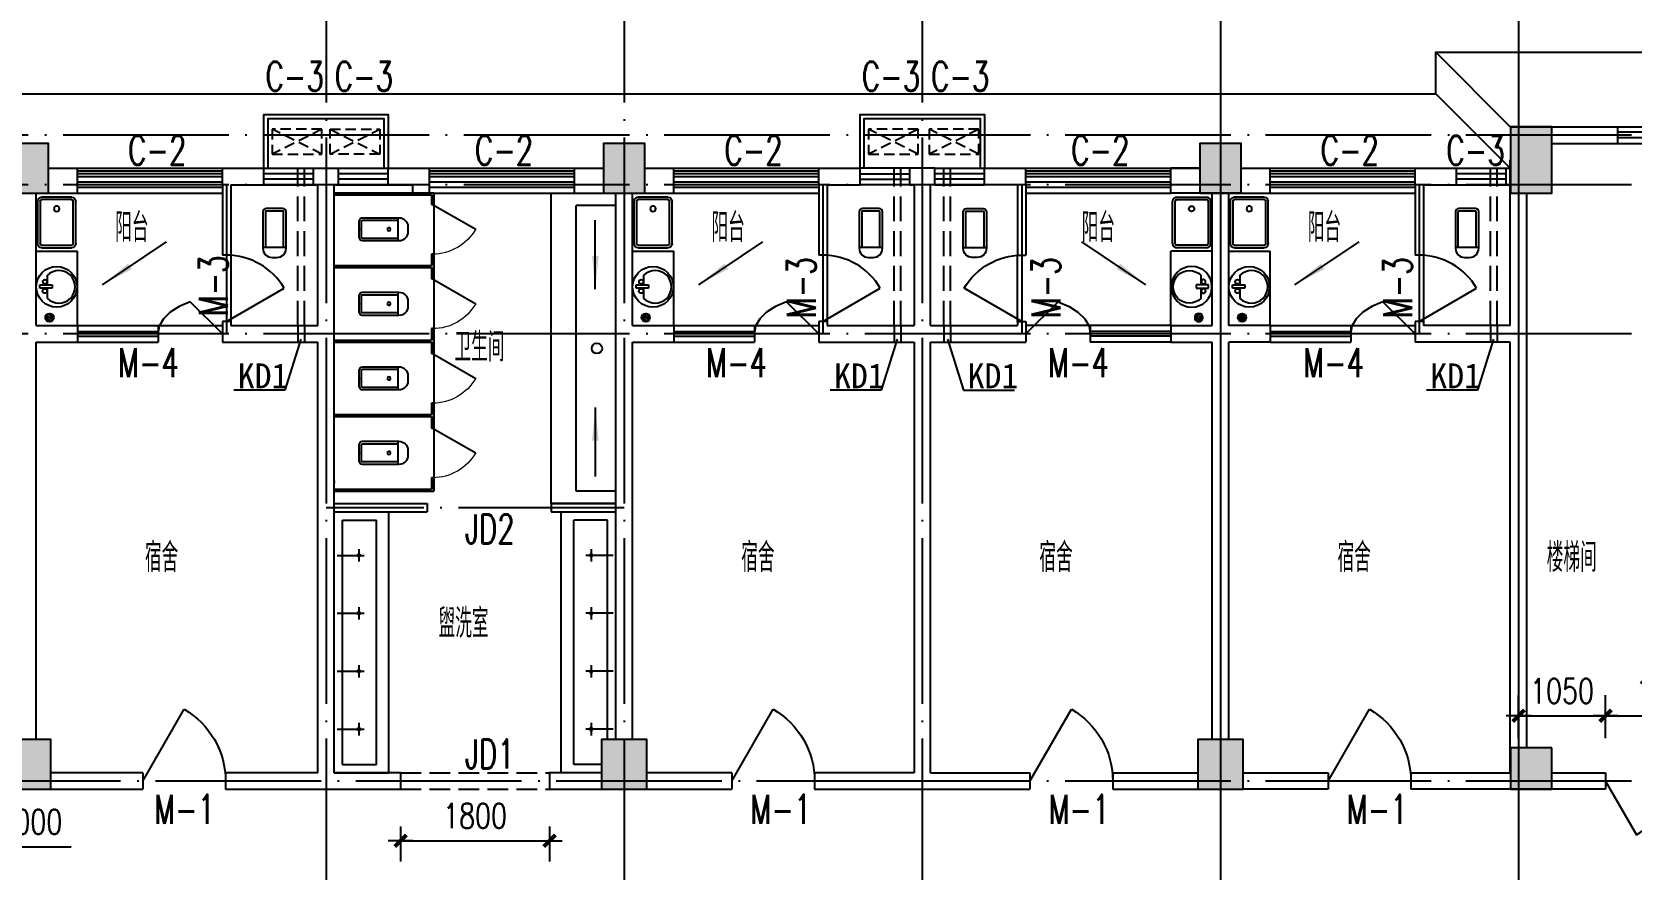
# Model space of a CAD drawing. Extents: x -105837 to 547563, y 466041 to 508041.
# Drawn here: x 40920 to 60239, y 488185 to 498292 of the extents above; entities that cross this region are included whole.
import ezdxf
from ezdxf.enums import TextEntityAlignment as Align

# ---------------------------------------------------------------- set-up
doc = ezdxf.new("R2010")
doc.units = 0
doc.header["$LTSCALE"] = 1000
doc.header["$MEASUREMENT"] = 0
for name, pattern in [('DASH', [0.35, 0.25, -0.1]), ('DOTE', [2.42, 2, -0.2, 0.02, -0.2]), ('HIDDEN2', [0.1875, 0.125, -0.0625])]:
    doc.linetypes.add(name, pattern=pattern)
doc.layers.get('0').update_dxf_attribs({"linetype": 'CONTINUOUS'})
for name, color, linetype in [('2106', 2, 'CONTINUOUS'), ('COLUMN', 4, 'CONTINUOUS'), ('DOTE', 1, 'DOTE'), ('K-空调', 33, 'CONTINUOUS'), ('LATRINE', 6, 'CONTINUOUS'), ('LVTRY', 6, 'CONTINUOUS'), ('PUB_DIM', 3, 'CONTINUOUS'), ('S详图索引', 7, 'CONTINUOUS'), ('t-填充', 8, 'CONTINUOUS'), ('WALL', 255, 'CONTINUOUS'), ('WINDOW', 4, 'CONTINUOUS'), ('WINDOW_TEXT', 7, 'CONTINUOUS'), ('洁具', 6, 'CONTINUOUS'), ('管井', 5, 'CONTINUOUS'), ('门窗名称', 7, 'CONTINUOUS')]:
    doc.layers.add(name, color=color, linetype=linetype)
doc.styles.add('DIM_FONT', font='SIMPLEX.shx', dxfattribs={"width": 0.75})
doc.styles.add('SIMPLEX', font='SIMPLEX.SHX')
doc.styles.get("Standard").update_dxf_attribs({"font": 'txt.shx', "bigfont": 'hzdx.shx'})
doc.styles.add('国标仿宋', font='SIMPLEX.shx', dxfattribs={"width": 0.75, "bigfont": 'gbhzfs.shx'})
doc.styles.add('黑体', font='simhei.ttf', dxfattribs={"width": 0.7})
doc.dimstyles.new('DIMN', dxfattribs={"dimtxt": 300, "dimasz": 1, "dimexe": 250, "dimexo": 300, "dimgap": 150, "dimtad": 1, "dimdec": 0, "dimzin": 0, "dimdsep": 46, "dimtxsty": 'DIM_FONT', "dimblk": '_DIMX', "dimcen": 0.09, "dimclrt": 7, "dimadec": 0, "dimazin": 0, "dimtfac": 1, "dimtdec": 0, "dimtix": 1, "dimtmove": 2, "dimatfit": 3, "dimldrblk": '_DIMX', "dimfxl": 1, "dimtolj": 1, "dimtzin": 0, "dimarcsym": 0})

# ---------------------------------------------------------------- blocks, each defined once
blk = doc.blocks.new('_DIMX')
blk.add_line((-150, 0), (150, 0))
at = {"const_width": 50}
blk.add_lwpolyline([(-70, -70), (70, 70)], dxfattribs=at)
blk = doc.blocks.new('10')
at = {"layer": '2106', "color": 8}
for points in [[(255229, 297660), (254729, 297660), (255229, 296860), (254729, 296860)], [(237079, 297460), (236579, 297460), (237079, 296860), (236579, 296860)], [(244279, 297460), (243779, 297460), (244279, 296860), (243779, 296860)], [(251479, 297460), (250979, 297460), (251479, 296860), (250979, 296860)], [(237104, 290260), (236554, 290260), (237104, 289660), (236554, 289660)], [(244304, 290260), (243754, 290260), (244304, 289660), (243754, 289660)], [(251504, 290260), (250954, 290260), (251504, 289660), (250954, 289660)], [(255229, 290160), (254729, 290160), (255229, 289660), (254729, 289660)]]:
    blk.add_solid(points, dxfattribs=at)
at = {"layer": 'COLUMN'}
for points in [[(254729, 296860), (255229, 296860), (255229, 297660), (254729, 297660)], [(236579, 296860), (237079, 296860), (237079, 297460), (236579, 297460)], [(243779, 296860), (244279, 296860), (244279, 297460), (243779, 297460)], [(250979, 296860), (251479, 296860), (251479, 297460), (250979, 297460)], [(236554, 289660), (237104, 289660), (237104, 290260), (236554, 290260)], [(243754, 289660), (244304, 289660), (244304, 290260), (243754, 290260)], [(250954, 289660), (251504, 289660), (251504, 290260), (250954, 290260)], [(255229, 290160), (254729, 290160), (254729, 289660), (255229, 289660)]]:
    blk.add_lwpolyline(points, close=True, dxfattribs=at)
blk = doc.blocks.new('_WBLK')
for p, q in [((-0.5, 0.5), (0.5, 0.5)), ((0.5, 0.167), (-0.5, 0.167)), ((0.5, -0.167), (-0.5, -0.167)), ((-0.5, -0.5), (0.5, -0.5))]:
    blk.add_line(p, q)
at = {"layer": 'WINDOW_TEXT', "style": 'SIMPLEX', "flags": 9}
blk.add_attdef('A', text='', height=1, dxfattribs=at).set_placement((0, 1.5), align=Align.MIDDLE)
blk = doc.blocks.new('_B8IMA')
for p, q in [((0.277, 1.929), (0.202, 1.656)), ((0.5, 0), (0.277, 1.929)), ((0.202, 1.656), (0.14, 1.31)), ((0.14, 1.31), (0.093, 0.906)), ((0.093, 0.906), (0.064, 0.463)), ((-0.5, 0.5), (0.056, 0.5)), ((0.064, 0.463), (0.055, 0)), ((0.056, 0.5), (0.056, -0.5)), ((-0.5, 0.15), (0.056, 0.15)), ((-0.5, -0.15), (0.056, -0.15)), ((-0.5, -0.5), (0.056, -0.5))]:
    blk.add_line(p, q)
blk = doc.blocks.new('_dblk')
blk.add_line((-0.5, 0), (0, -0.866))
blk.add_arc((-0.5, 0), 1, 300, 0)
at = {"layer": 'WINDOW_TEXT', "style": 'SIMPLEX', "flags": 9}
blk.add_attdef('A', text='', height=1, dxfattribs=at).set_placement((0, 1.5), align=Align.MIDDLE)
blk = doc.blocks.new('_arrow')
blk.add_solid([(0, 0), (-1, 0.1), (-1, -0.1)])
blk = doc.blocks.new('831Q1OE7')
at = {"color": 0}
for p, q in [((-49, 7), (-7, 49)), ((-47, -18), (18, 47)), ((-35, -35), (35, 35)), ((-18, -47), (47, 18)), ((7, -49), (49, -7))]:
    blk.add_line(p, q, dxfattribs=at)
at = {"extrusion": (0, 0, -1)}
blk.add_ellipse((0, 0), major_axis=(35.4, 35.4), ratio=1, dxfattribs=at)
at = {"width": 0.8, "flags": 9}
for tag in ['XSIZE', 'YSIZE']:
    blk.add_attdef(tag, (0, 0), '', height=0.5, dxfattribs=at)
blk = doc.blocks.new('_E33IEP')
for p, q in [((44, -21), (44, 20)), ((44, 20), (194, 20)), ((135, 135), (135, 20)), ((194, 20), (194, -21)), ((194, -21), (44, -21)), ((135, -21), (135, -144))]:
    blk.add_line(p, q)
for centre, radius in [((248, -5), 246), ((106, 56), 26.7), ((105, -55), 26.7)]:
    blk.add_circle(centre, radius)
blk.add_arc((274, -5), 197, 225.2527, 134.7473)
at = {"style": 'DIM_FONT', "width": 0.8, "flags": 9}
for tag in ['XSIZE', 'YSIZE']:
    blk.add_attdef(tag, (0, 0), '', height=0.5, dxfattribs=at)
at = {"width": 0.8, "flags": 9}
for tag in ['YSIZE', 'XSIZE']:
    blk.add_attdef(tag, (2, -251), '', height=150, dxfattribs=at)
blk = doc.blocks.new('831PN7ET')
for p, q in [((-255, 0), (255, 0)), ((-305, -410), (-305, -50)), ((-275, -410), (-275, -50)), ((-255, -30), (255, -30)), ((275, -50), (275, -410)), ((305, -50), (305, -410)), ((255, -430), (-255, -430)), ((255, -460), (-255, -460))]:
    blk.add_line(p, q)
blk.add_circle((165, -230), 32.5)
for centre, radius, start, end in [((-255, -50), 50, 90, 180), ((255, -50), 50, 0, 90), ((-255, -50), 20, 90, 180), ((255, -50), 20, 0, 90), ((-255, -410), 50, 180, 270), ((-255, -410), 20, 180, 270), ((255, -410), 50, 270, 0), ((255, -410), 20, 270, 0)]:
    blk.add_arc(centre, radius, start, end)
at = {"width": 0.8, "flags": 9}
for tag in ['XSIZE', 'YSIZE']:
    blk.add_attdef(tag, (0, 0), '', height=0.5, dxfattribs=at)
blk = doc.blocks.new('831OOUV1')
for p, q in [((100, 0), (-100, 0)), ((-140, -40), (-140, -480)), ((-110, -40), (-110, -470)), ((100, -30), (-100, -30)), ((110, -470), (110, -40)), ((140, -480), (140, -40)), ((140, -470), (-140, -470)), ((-30, -590), (30, -590))]:
    blk.add_line(p, q)
for centre, radius, start, end in [((-100, -40), 40, 90, 180), ((100, -40), 40, 0, 90), ((-100, -40), 10, 90, 180), ((100, -40), 10, 0, 90), ((-30, -480), 110, 180, 270), ((30, -480), 110, 270, 0)]:
    blk.add_arc(centre, radius, start, end)
at = {"width": 0.8, "flags": 9}
for tag in ['XSIZE', 'YSIZE']:
    blk.add_attdef(tag, (0, 0), '', height=0.5, dxfattribs=at)
blk = doc.blocks.new('$TCHSYS$APDOOR2D')
blk.add_line((0.5, 0), (0, 0.866))
at = {"lineweight": 13}
blk.add_arc((0.5, 0), 1, 120, 180, dxfattribs=at)
blk = doc.blocks.new('$lvtry$00000202')
for p, q in [((-140, -40, 0), (-140, -480, 0)), ((-110, -40, 0), (-110, -470, 0)), ((100, 0, 0), (-100, 0, 0)), ((100, -30, 0), (-100, -30, 0)), ((110, -470, 0), (110, -40, 0)), ((140, -480, 0), (140, -40, 0)), ((140, -470, 0), (-140, -470, 0)), ((-30, -590, 0), (30, -590, 0))]:
    blk.add_line(p, q)
blk.add_circle((0, -359, 0), 20)
for centre, radius, start, end in [((-100, -40, 0), 40, 90, 180), ((-100, -40, 0), 10, 90, 180), ((100, -40, 0), 40, 0, 90), ((100, -40, 0), 10, 0, 90), ((-30, -480, 0), 110, 180, 270), ((30, -480, 0), 110, 270, 0)]:
    blk.add_arc(centre, radius, start, end)
blk.add_point((0, 0))
blk = doc.blocks.new('831QRVKR')
for p, q in [((0, 0), (0, -329.6)), ((75.7, -264.7), (-73.5, -264.7))]:
    blk.add_line(p, q)
blk.add_circle((0, -264.7), 16.2)
at = {"width": 0.8, "flags": 9}
for tag in ['YSIZE', 'XSIZE']:
    blk.add_attdef(tag, (0, 0), '', height=0.5, dxfattribs=at)
blk = doc.blocks.new('_dblk1')
for p, q in [((-0.5, 0), (-0.25, -0.433)), ((0.5, 0), (0.25, -0.433))]:
    blk.add_line(p, q)
for centre, start, end in [((-0.5, 0), 300, 0), ((0.5, 0), 180, 240)]:
    blk.add_arc(centre, 0.5, start, end)
at = {"layer": 'WINDOW_TEXT', "style": 'SIMPLEX', "flags": 9}
blk.add_attdef('A', text='', height=1, dxfattribs=at).set_placement((0, 1.5), align=Align.MIDDLE)

msp = doc.modelspace()

# ---------------------------------------------------------------- linework, layer by layer
at = {"color": 6}
for p, q in [((58770.1323, 497147.06735), (57870.1323, 498047.06735)), ((57870.1323, 497547.06735), (58770.1323, 496647.06735))]:
    msp.add_line(p, q, dxfattribs=at)
for p, q in [((41470.1323, 496647.06735), (43220.1323, 496647.06735)), ((45720.1323, 496647.06735), (47470.1323, 496647.06735)), ((48670.1323, 496647.06735), (50420.1323, 496647.06735)), ((52920.1323, 496647.06735), (54670.1323, 496647.06735)), ((55870.1323, 496647.06735), (57620.1323, 496647.06735)), ((43320.1323, 495597.06735), (43320.1323, 494797.06735)), ((50520.1323, 495597.06735), (50520.1323, 494797.06735)), ((52820.1323, 494797.06735), (52820.1323, 495597.06735)), ((57720.1323, 495597.06735), (57720.1323, 494797.06735)), ((42443.47768, 494747.06735), (43220.1323, 494747.06735)), ((49643.47768, 494747.06735), (50420.1323, 494747.06735)), ((53696.78693, 494747.06735), (52920.1323, 494747.06735)), ((56843.47768, 494747.06735), (57620.1323, 494747.06735))]:
    msp.add_line(p, q)
msp.add_lwpolyline([(22770.1323, 497147.06735), (22770.1323, 498047.06735), (27470.1323, 498047.06735), (27470.1323, 497547.06735), (57870.1323, 497547.06735), (57870.1323, 498047.06735), (61970.6323, 498047.06735)], dxfattribs=at)
at = {"layer": 'DOTE'}
for p, q in [((44470.1323, 499439.05978), (44470.1323, 476824.65569)), ((48070.1323, 499439.05978), (48070.1323, 476824.65569)), ((51670.1323, 499439.05978), (51670.1323, 476824.65569)), ((55270.1323, 499439.05978), (55270.1323, 476824.65569)), ((58870.1323, 499439.05978), (58870.1323, 476824.65569)), ((55270.1323, 498093.54741), (55270.1323, 476824.65569)), ((58870.1323, 498093.54741), (58870.1323, 476824.65569)), ((67494.95214, 497047.06735), (17776.09547, 497047.06735)), ((67494.95214, 496447.06735), (17776.09547, 496447.06735)), ((43270.1323, 496447.06735), (43270.1323, 494647.06735)), ((50470.1323, 496447.06735), (50470.1323, 494647.06735)), ((52870.1323, 496447.06735), (52870.1323, 494647.06735)), ((57670.1323, 496447.06735), (57670.1323, 494647.06735)), ((67494.95214, 494647.06735), (17776.09547, 494647.06735)), ((67494.95214, 494647.06735), (51670.1323, 494647.06735)), ((48070.1323, 492547.06735), (44470.1323, 492547.06735)), ((51670.1323, 489247.06735), (17776.09547, 489247.06735)), ((67494.95214, 489247.06735), (51670.1323, 489247.06735))]:
    msp.add_line(p, q, dxfattribs=at)
at = {"layer": 'K-空调', "linetype": 'HIDDEN2'}
for p, q in [((44421.08566, 496818.21471, 1272.79221), (43821.08566, 497118.21471, 1272.79221)), ((44421.08566, 497118.21471, 1272.79221), (43821.08566, 496818.21471, 1272.79221)), ((44519.17894, 496818.21471, 1272.79221), (45119.17894, 497118.21471, 1272.79221)), ((44519.17894, 497118.21471, 1272.79221), (45119.17894, 496818.21471, 1272.79221)), ((51621.08566, 496818.21471, 1272.79221), (51021.08566, 497118.21471, 1272.79221)), ((51621.08566, 497118.21471, 1272.79221), (51021.08566, 496818.21471, 1272.79221)), ((52353.54391, 497118.21471, 1272.79221), (51753.54391, 496818.21471, 1272.79221)), ((52353.54391, 496818.21471, 1272.79221), (51753.54391, 497118.21471, 1272.79221))]:
    msp.add_line(p, q, dxfattribs=at)
at = {"layer": 'K-空调'}
for points in [[(43720.1323, 496647.06735), (43720.1323, 497297.06735), (45220.1323, 497297.06735), (45220.1323, 496647.06735)], [(50920.1323, 496647.06735), (50920.1323, 497297.06735), (52420.1323, 497297.06735), (52420.1323, 496647.06735)], [(43770.1323, 496647.06735), (43770.1323, 497247.06735), (45170.1323, 497247.06735), (45170.1323, 496647.06735)], [(50970.1323, 496647.06735), (50970.1323, 497247.06735), (52370.1323, 497247.06735), (52370.1323, 496647.06735)]]:
    msp.add_lwpolyline(points, dxfattribs=at)
at = {"layer": 'K-空调', "linetype": 'HIDDEN2', "elevation": 1272.79221}
for points in [[(43821.08566, 497118.21471), (43821.08566, 496818.21471), (44421.08566, 496818.21471), (44421.08566, 497118.21471)], [(45119.17894, 497118.21471), (45119.17894, 496818.21471), (44519.17894, 496818.21471), (44519.17894, 497118.21471)], [(51021.08566, 497118.21471), (51021.08566, 496818.21471), (51621.08566, 496818.21471), (51621.08566, 497118.21471)], [(51753.54391, 497118.21471), (51753.54391, 496818.21471), (52353.54391, 496818.21471), (52353.54391, 497118.21471)]]:
    msp.add_lwpolyline(points, close=True, dxfattribs=at)
at = {"layer": 'LATRINE', "linetype": 'Continuous'}
for p, q in [((45770.1323, 496347.06735), (44570.1323, 496347.06735)), ((45745.1323, 496322.06735), (44570.1323, 496322.06735)), ((45745.1323, 496322.06735), (45745.1323, 496209.56735)), ((45770.1323, 496347.06735), (45770.1323, 493647.06735)), ((45770.1323, 496209.56735), (45770.1323, 496347.06735)), ((47190.1323, 492597.06735), (47190.1323, 496347.06735)), ((45745.1323, 496209.56735), (45770.1323, 496209.56735)), ((47490.1323, 492747.06735), (47490.1323, 496197.06735)), ((47970.1323, 496197.06735), (47490.1323, 496197.06735)), ((45770.1323, 495609.56735), (45745.1323, 495609.56735)), ((45745.1323, 495609.56735), (45745.1323, 495472.06735)), ((45770.1323, 495459.56735), (45770.1323, 495609.56735)), ((44570.1323, 495472.06735), (45745.1323, 495472.06735)), ((44570.1323, 495447.06735), (45745.1323, 495447.06735)), ((45745.1323, 495447.06735), (45745.1323, 495309.56735)), ((45770.1323, 495309.56735), (45770.1323, 495459.56735)), ((45770.1323, 495447.06735), (45770.1323, 492747.06735)), ((45745.1323, 495309.56735), (45770.1323, 495309.56735)), ((45745.1323, 494709.56735), (45745.1323, 494572.06735)), ((45770.1323, 494709.56735), (45745.1323, 494709.56735)), ((45770.1323, 494547.06735), (45770.1323, 494709.56735)), ((44570.1323, 494572.06735), (45745.1323, 494572.06735)), ((44570.1323, 494547.06735), (45745.1323, 494547.06735)), ((45745.1323, 494547.06735), (45745.1323, 494409.56735)), ((45745.1323, 494409.56735), (45770.1323, 494409.56735)), ((45770.1323, 494409.56735), (45770.1323, 494559.56735)), ((45745.1323, 493809.56735), (45745.1323, 493672.06735)), ((45770.1323, 493809.56735), (45745.1323, 493809.56735)), ((45770.1323, 493647.06735), (45770.1323, 493809.56735)), ((44570.1323, 493672.06735), (45745.1323, 493672.06735)), ((44570.1323, 493647.06735), (45745.1323, 493647.06735)), ((45745.1323, 493647.06735), (45745.1323, 493509.56735)), ((45770.1323, 493509.56735), (45770.1323, 493659.56735)), ((45745.1323, 493509.56735), (45770.1323, 493509.56735)), ((44570.1323, 492872.06735), (44570.1323, 492847.06735)), ((45770.1323, 492909.56735), (45745.1323, 492909.56735)), ((45745.1323, 492909.56735), (45745.1323, 492772.06735)), ((45770.1323, 492747.06735), (45770.1323, 492909.56735)), ((44570.1323, 492772.06735), (45745.1323, 492772.06735)), ((44570.1323, 492747.06735), (45770.1323, 492747.06735)), ((47970.1323, 492747.06735), (47490.1323, 492747.06735)), ((45229.6323, 489347.06735), (45229.6323, 492497.06735)), ((47970.1323, 492597.06735), (47190.1323, 492597.06735)), ((47310.6323, 489347.06735), (47310.6323, 492497.06735)), ((44669.6323, 492397.06735), (45079.6323, 492397.06735)), ((44669.6323, 489446.56735), (44669.6323, 492397.06735)), ((45079.6323, 489447.06735), (45079.6323, 492397.06735)), ((47460.6323, 489447.06735), (47460.6323, 492397.06735)), ((47870.6323, 492397.06735), (47460.6323, 492397.06735)), ((47870.6323, 489747.06735), (47870.6323, 492397.06735)), ((44669.6323, 489447.06735), (45079.6323, 489447.06735)), ((47795.13154, 489447.06735), (47460.6323, 489447.06735)), ((44569.6323, 489347.06735), (45229.6323, 489347.06735))]:
    msp.add_line(p, q, dxfattribs=at)
at = {"layer": 'LVTRY', "linetype": 'Continuous'}
msp.add_circle((47741.37985, 494471.56735), 63.31652, dxfattribs=at)
at = {"layer": 'PUB_DIM'}
msp.add_line((40096.10265, 488453.71915), (41394.67408, 488453.71915), dxfattribs=at)
for points in [[(47721.85348, 495188.26718), (47721.85348, 496020.38829)], [(47721.85348, 493758.01721), (47721.85348, 492925.8961)]]:
    msp.add_lwpolyline(points, dxfattribs=at)
at = {"layer": 'PUB_DIM', "elevation": 1272.79221}
for points in [[(41770.20426, 495240.60548), (42545.0932, 495756.79931)], [(48970.20426, 495240.60548), (49745.0932, 495756.79931)], [(54370.06035, 495240.60548), (53595.17141, 495756.79931)], [(56170.20426, 495240.60548), (56945.0932, 495756.79931)]]:
    msp.add_lwpolyline(points, dxfattribs=at)
at = {"layer": 't-填充', "color": 6}
for p, q in [((41470.1323, 496614.43616), (43220.1323, 496614.43616)), ((41470.1323, 496584.43616), (43220.1323, 496584.43616)), ((45720.1323, 496614.43616), (47470.1323, 496614.43616)), ((45720.1323, 496584.43616), (47470.1323, 496584.43616)), ((48670.1323, 496614.43616), (50420.1323, 496614.43616)), ((48670.1323, 496584.43616), (50420.1323, 496584.43616)), ((52920.1323, 496614.43616), (54670.1323, 496614.43616)), ((52920.1323, 496584.43616), (54670.1323, 496584.43616)), ((55870.1323, 496614.43616), (57620.1323, 496614.43616)), ((55870.1323, 496584.43616), (57620.1323, 496584.43616))]:
    msp.add_line(p, q, dxfattribs=at)
at = {"layer": 'WALL', "linetype": 'Continuous'}
for p, q in [((58770.6323, 497147.06735), (60070.3823, 497147.06735)), ((58770.6323, 496947.06735), (58770.1323, 496946.56735)), ((59270.13154, 496947.06735), (60070.3823, 496947.06735)), ((58770.1323, 494747.06735), (58770.1323, 496746.56735)), ((41120.1323, 496647.06735), (41470.1323, 496647.06735)), ((43220.1323, 496647.06735), (43720.1323, 496647.06735)), ((44320.1323, 496647.06735), (44370.1323, 496647.06735)), ((44370.1323, 496647.06735), (44620.1323, 496647.06735)), ((45220.1323, 496647.06735), (45720.1323, 496647.06735)), ((47470.1323, 496647.06735), (47820.13154, 496647.06735)), ((48320.13154, 496647.06735), (48670.1323, 496647.06735)), ((50420.1323, 496647.06735), (50920.1323, 496647.06735)), ((51820.1323, 496647.06735), (51520.1323, 496647.06735)), ((52420.1323, 496647.06735), (52920.1323, 496647.06735)), ((54670.1323, 496647.06735), (55020.1323, 496647.06735)), ((55020.1323, 496647.06735), (54670.1323, 496647.06735)), ((55520.1323, 496647.06735), (55870.1323, 496647.06735)), ((57620.1323, 496647.06735), (58120.1323, 496647.06735)), ((58720.1323, 496647.06735), (58770.1323, 496647.06735)), ((40970.1323, 494747.06735), (40970.1323, 496347.06735)), ((41120.1323, 496347.06735), (41470.1323, 496347.06735)), ((43320.1323, 496447.06735), (43720.1323, 496447.06735)), ((44320.1323, 496447.06735), (44370.1323, 496447.06735)), ((44369.6323, 496447.06735), (44370.1323, 496446.56735)), ((44370.1323, 494747.06735), (44370.1323, 496447.06735)), ((44570.1323, 489347.06735), (44570.1323, 496447.06735)), ((44570.6323, 496447.06735), (44570.1323, 496446.56735)), ((44570.1323, 496446.56735), (44570.6323, 496447.06735)), ((44570.1323, 496447.06735), (44620.1323, 496447.06735)), ((45220.1323, 496447.06735), (45520.1323, 496447.06735)), ((47470.1323, 496347.06735), (47970.1323, 496347.06735)), ((47969.6323, 496347.06735), (47970.1323, 496346.56735)), ((47970.1323, 489747.06735), (47970.1323, 496347.06735)), ((48170.1323, 496347.06735), (48670.1323, 496347.06735)), ((48170.1323, 494747.06735), (48170.1323, 496347.06735)), ((48170.1323, 496346.56735), (48170.6323, 496347.06735)), ((50520.1323, 496447.06735), (50920.1323, 496447.06735)), ((51520.1323, 496447.06735), (51570.1323, 496447.06735)), ((51520.1323, 496446.56735), (51570.1323, 496446.56735)), ((51570.1323, 496446.56735), (51569.6323, 496447.06735)), ((51570.1323, 496447.06735), (51570.1323, 494747.06735)), ((51820.1323, 496447.06735), (51770.1323, 496447.06735)), ((52820.1323, 496447.06735), (52420.1323, 496447.06735)), ((55020.1323, 496347.06735), (54670.1323, 496347.06735)), ((55520.1323, 496347.06735), (54670.1323, 496347.06735)), ((55170.1323, 494747.06735), (55170.1323, 496347.06735)), ((55170.1323, 494747.06735), (55170.1323, 496347.06735)), ((55370.1323, 494747.06735), (55370.1323, 496347.06735)), ((55370.1323, 494747.06735), (55370.1323, 496347.06735)), ((55520.1323, 496347.06735), (55870.1323, 496347.06735)), ((57720.1323, 496447.06735), (58120.1323, 496447.06735)), ((58720.1323, 496447.06735), (58770.1323, 496447.06735)), ((58970.1323, 489647.06735), (58970.1323, 496347.06735)), ((51770.1323, 494747.06735), (52820.1323, 494747.06735)), ((54670.1323, 494747.06735), (55170.1323, 494747.06735)), ((54670.1323, 494747.06735), (55170.1323, 494747.06735)), ((55870.1323, 494747.06735), (55370.1323, 494747.06735)), ((58770.1323, 494747.06735), (57720.1323, 494747.06735)), ((40970.1323, 489747.06735), (40970.1323, 494547.06735)), ((44370.1323, 489347.06735), (44370.1323, 494547.06735)), ((48170.1323, 489747.06735), (48170.1323, 494547.06735)), ((51570.1323, 494547.06735), (51570.1323, 489347.06735)), ((51770.1323, 494547.06735), (52920.1323, 494547.06735)), ((54670.1323, 494547.06735), (55170.1323, 494547.06735)), ((54670.1323, 494547.06735), (55170.1323, 494547.06735)), ((55170.1323, 489747.06735), (55170.1323, 494547.06735)), ((55170.1323, 489747.06735), (55170.1323, 494547.06735)), ((55370.1323, 489747.06735), (55370.1323, 494547.06735)), ((55870.1323, 494547.06735), (55370.1323, 494547.06735)), ((55370.1323, 489747.06735), (55370.1323, 494547.06735)), ((58770.1323, 494547.06735), (57620.1323, 494547.06735)), ((58770.1323, 489347.56735), (58770.1323, 494547.06735)), ((58770.1323, 489547.06735), (58770.1323, 494547.06735)), ((42257.6323, 489347.06735), (41145.1323, 489347.06735)), ((44370.1323, 489347.06735), (43257.6323, 489347.06735)), ((45370.1323, 489347.06735), (44570.1323, 489347.06735)), ((47795.13154, 489347.06735), (47170.1323, 489347.06735)), ((49370.1323, 489347.06735), (48345.13154, 489347.06735)), ((51570.1323, 489347.06735), (50370.1323, 489347.06735)), ((51770.1323, 489347.06735), (52970.1323, 489347.06735)), ((53970.1323, 489347.06735), (54995.13154, 489347.06735)), ((55545.1323, 489347.06735), (56569.8823, 489347.06735)), ((57569.8823, 489347.06735), (58769.6323, 489347.06735)), ((58770.1323, 489347.56735), (58769.6323, 489347.06735)), ((39570.1323, 489147.06735), (41145.1323, 489147.06735)), ((41145.1323, 489147.06735), (42257.6323, 489147.06735)), ((43257.6323, 489147.06735), (45370.1323, 489147.06735)), ((47170.1323, 489147.06735), (48070.1323, 489147.06735)), ((48070.1323, 489147.06735), (49370.1323, 489147.06735)), ((50370.1323, 489147.06735), (51770.1323, 489147.06735)), ((51770.1323, 489147.06735), (52970.1323, 489147.06735)), ((53970.1323, 489147.06735), (55170.1323, 489147.06735)), ((53970.1323, 489147.06735), (55545.1323, 489147.06735)), ((56569.8823, 489147.06735), (55545.1323, 489147.06735)), ((59920.3823, 489147.06735), (57569.8823, 489147.06735))]:
    msp.add_line(p, q, dxfattribs=at)
at = {"layer": 'WALL'}
for p, q in [((60070.3823, 496947.06735), (60070.3823, 497147.06735)), ((41470.1323, 496347.06735), (41470.1323, 496647.06735)), ((43220.1323, 496447.06735), (43220.1323, 496647.06735)), ((43720.1323, 496447.06735), (43720.1323, 496647.06735)), ((44320.1323, 496447.06735), (44320.1323, 496647.06735)), ((44620.1323, 496447.06735), (44620.1323, 496647.06735)), ((45220.1323, 496447.06735), (45220.1323, 496647.06735)), ((45720.1323, 496347.06735), (45720.1323, 496647.06735)), ((47470.1323, 496347.06735), (47470.1323, 496647.06735)), ((48670.1323, 496347.06735), (48670.1323, 496647.06735)), ((50420.1323, 496447.06735), (50420.1323, 496647.06735)), ((50920.1323, 496447.06735), (50920.1323, 496647.06735)), ((51520.1323, 496447.06735), (51520.1323, 496647.06735)), ((51820.1323, 496447.06735), (51820.1323, 496647.06735)), ((52420.1323, 496447.06735), (52420.1323, 496647.06735)), ((52920.1323, 496447.06735), (52920.1323, 496647.06735)), ((54670.1323, 496347.06735), (54670.1323, 496647.06735)), ((55870.1323, 496347.06735), (55870.1323, 496647.06735)), ((57620.1323, 496447.06735), (57620.1323, 496647.06735)), ((58120.1323, 496447.06735), (58120.1323, 496647.06735)), ((58720.1323, 496447.06735), (58720.1323, 496647.06735)), ((43220.1323, 496447.06735), (43220.1323, 495597.06735)), ((43320.1323, 496447.06735), (43320.1323, 495597.06735)), ((45520.1323, 496347.06735), (45520.1323, 496447.06735)), ((45720.1323, 496347.06735), (45520.1323, 496347.06735)), ((50420.1323, 496447.06735), (50420.1323, 495597.06735)), ((50520.1323, 496447.06735), (50520.1323, 495597.06735)), ((51770.1323, 494747.06735), (51770.1323, 496447.06735)), ((52820.1323, 496447.06735), (52820.1323, 495597.06735)), ((52920.1323, 496447.06735), (52920.1323, 495597.06735)), ((57620.1323, 496447.06735), (57620.1323, 495597.06735)), ((57720.1323, 496447.06735), (57720.1323, 495597.06735)), ((43320.1323, 495597.06735), (43220.1323, 495597.06735)), ((50520.1323, 495597.06735), (50420.1323, 495597.06735)), ((52820.1323, 495597.06735), (52920.1323, 495597.06735)), ((57720.1323, 495597.06735), (57620.1323, 495597.06735)), ((43320.1323, 494797.06735), (43220.1323, 494797.06735)), ((43220.1323, 494797.06735), (43220.1323, 494747.06735)), ((43320.1323, 494797.06735), (43320.1323, 494747.06735)), ((50520.1323, 494797.06735), (50420.1323, 494797.06735)), ((50420.1323, 494797.06735), (50420.1323, 494747.06735)), ((50520.1323, 494797.06735), (50520.1323, 494747.06735)), ((52820.1323, 494797.06735), (52920.1323, 494797.06735)), ((52820.1323, 494797.06735), (52820.1323, 494747.06735)), ((52920.1323, 494797.06735), (52920.1323, 494747.06735)), ((57720.1323, 494797.06735), (57620.1323, 494797.06735)), ((57620.1323, 494797.06735), (57620.1323, 494747.06735)), ((57720.1323, 494797.06735), (57720.1323, 494747.06735)), ((40970.1323, 494747.06735), (41470.1323, 494747.06735)), ((41470.1323, 494747.06735), (41470.1323, 494547.06735)), ((43220.1323, 494747.06735), (43220.1323, 494547.06735)), ((43320.1323, 494747.06735), (44370.1323, 494747.06735)), ((48170.1323, 494747.06735), (48670.1323, 494747.06735)), ((48670.1323, 494747.06735), (48670.1323, 494547.06735)), ((50420.1323, 494747.06735), (50420.1323, 494547.06735)), ((50520.1323, 494747.06735), (51570.1323, 494747.06735)), ((52920.1323, 494747.06735), (52920.1323, 494547.06735)), ((54670.1323, 494747.06735), (54670.1323, 494547.06735)), ((55870.1323, 494747.06735), (55870.1323, 494547.06735)), ((57620.1323, 494747.06735), (57620.1323, 494547.06735)), ((40970.1323, 494547.06735), (41470.1323, 494547.06735)), ((43220.1323, 494547.06735), (44370.1323, 494547.06735)), ((48170.1323, 494547.06735), (48670.1323, 494547.06735)), ((50420.1323, 494547.06735), (51570.1323, 494547.06735)), ((51770.1323, 489347.06735), (51770.1323, 494547.06735)), ((44570.1323, 492597.06735), (45690.1323, 492597.06735)), ((44570.1323, 492497.06735), (45690.1323, 492497.06735)), ((45690.1323, 492597.06735), (45690.1323, 492497.06735)), ((47190.1323, 492597.06735), (47190.1323, 492497.06735)), ((47190.1323, 492597.06735), (47970.1323, 492597.06735)), ((47190.1323, 492497.06735), (47970.1323, 492497.06735)), ((42257.6323, 489347.06735), (42257.6323, 489147.06735)), ((43257.6323, 489347.06735), (43257.6323, 489147.06735)), ((45370.1323, 489347.06735), (45370.1323, 489147.06735)), ((47170.1323, 489347.06735), (47170.1323, 489147.06735)), ((49370.1323, 489347.06735), (49370.1323, 489147.06735)), ((50370.1323, 489347.06735), (50370.1323, 489147.06735)), ((52970.1323, 489347.06735), (52970.1323, 489147.06735)), ((53970.1323, 489347.06735), (53970.1323, 489147.06735)), ((56569.8823, 489347.06735), (56569.8823, 489147.06735)), ((57569.8823, 489347.06735), (57569.8823, 489147.06735)), ((59270.13154, 489347.06735), (59920.3823, 489347.06735)), ((59920.3823, 489347.06735), (59920.3823, 489147.06735))]:
    msp.add_line(p, q, dxfattribs=at)
at = {"layer": 'WALL', "linetype": 'DASH'}
for p, q in [((45370.1323, 489347.06735), (47170.1323, 489347.06735)), ((45370.1323, 489147.06735), (47170.1323, 489147.06735))]:
    msp.add_line(p, q, dxfattribs=at)
at = {"layer": '洁具'}
for p, q in [((40970.1323, 495647.06735), (41470.1323, 495647.06735)), ((41470.1323, 494747.06735), (41470.1323, 495647.06735)), ((48170.1323, 495647.06735), (48670.1323, 495647.06735)), ((48670.1323, 494747.06735), (48670.1323, 495647.06735)), ((54670.1323, 494747.06735), (54670.1323, 495647.06735)), ((55170.1323, 495647.06735), (54670.1323, 495647.06735)), ((55170.1323, 495647.06735), (54670.1323, 495647.06735)), ((55370.1323, 495647.06735), (55870.1323, 495647.06735)), ((55870.1323, 494747.06735), (55870.1323, 495647.06735))]:
    msp.add_line(p, q, dxfattribs=at)
at = {"layer": '管井', "linetype": 'DASH', "ltscale": 1.2}
for p, q in [((44130.1336, 494747.06735), (44130.1336, 496647.06735)), ((44210.1336, 494747.06735), (44210.1336, 496647.06735)), ((51330.1336, 494747.06735), (51330.1336, 496647.06735)), ((51410.1336, 494747.06735), (51410.1336, 496647.06735)), ((51930.131, 494747.06735), (51930.131, 496647.06735)), ((52010.131, 494747.06735), (52010.131, 496647.06735)), ((58530.1336, 494747.06735), (58530.1336, 496647.06735)), ((58610.1336, 494747.06735), (58610.1336, 496647.06735))]:
    msp.add_line(p, q, dxfattribs=at)
at = {"layer": '管井', "ltscale": 0.5}
for p, q in [((44165.54725, 494581.37311), (43972.8003, 493967.32445)), ((44130.1336, 494747.06735), (44130.13252, 494547.06735)), ((44210.1336, 494747.06735), (44210.13252, 494547.06735)), ((51365.54725, 494581.37311), (51172.8003, 493967.32445)), ((51330.1336, 494747.06735), (51330.13252, 494547.06735)), ((51410.1336, 494747.06735), (51410.13252, 494547.06735)), ((51930.131, 494747.06735), (51930.13208, 494547.06735)), ((51974.71735, 494581.37311), (52167.46431, 493967.32445)), ((52010.131, 494747.06735), (52010.13208, 494547.06735)), ((58565.54725, 494581.37311), (58372.8003, 493967.32445)), ((58530.1336, 494747.06735), (58530.13252, 494547.06735)), ((58610.1336, 494747.06735), (58610.13252, 494547.06735)), ((43972.8003, 493967.32445), (43356.93112, 493967.32339)), ((51172.8003, 493967.32445), (50556.93112, 493967.32339)), ((52167.46431, 493967.32445), (52783.33348, 493967.32339)), ((58372.8003, 493967.32445), (57756.93112, 493967.32339))]:
    msp.add_line(p, q, dxfattribs=at)

# ---------------------------------------------------------------- block references
at = {"layer": 'COLUMN'}
msp.add_blockref('10', (-195958.38779, 199486.74693), dxfattribs=at)
at = {"layer": 'LATRINE', "linetype": 'Continuous', "xscale": -600, "yscale": 600, "zscale": 25}
for p, rotation in [((45757.6323, 495909.56735), 269.9999999999778), ((45757.6323, 495009.56735), 269.9999999999555), ((45757.6323, 494109.56735), 269.9999999999555), ((45757.6323, 493209.56735), 269.9999999999555)]:
    msp.add_blockref('$TCHSYS$APDOOR2D', p, dxfattribs=dict(at, rotation=rotation))
at = {"layer": 'LATRINE', "linetype": 'Continuous', "rotation": 90}
for p in [(44603.00277, 491972.06735), (44603.00277, 491272.06735), (44603.00277, 490572.06735), (44603.00277, 489872.06735)]:
    msp.add_blockref('831QRVKR', p, dxfattribs=at)
at = {"layer": 'LATRINE', "linetype": 'Continuous', "xscale": -1, "rotation": 270}
for p in [(47937.26183, 491972.06735), (47937.26183, 491272.06735), (47937.26183, 490572.06735), (47937.26183, 489872.06735)]:
    msp.add_blockref('831QRVKR', p, dxfattribs=at)
at = {"layer": 'LVTRY', "linetype": 'Continuous', "yscale": -1, "rotation": 270}
for p in [(44870.1323, 495909.56735), (44870.1323, 495009.56735), (44870.1323, 494109.56735), (44870.1323, 493209.56735)]:
    msp.add_blockref('$lvtry$00000202', p, dxfattribs=at)
at = {"layer": 'PUB_DIM'}
for p, xscale, yscale, zscale, rotation in [((47721.85348, 495188.26718), 400, 400, 400, 270), ((41770.20426, 495240.60548, 1272.79221), -400.0000000000549, 400, 400, 33.66964800800097), ((48970.20426, 495240.60548, 1272.79221), -400.0000000000549, 400, 400, 33.66964800800097), ((54370.06035, 495240.60548, 1272.79221), 400.0000000000559, 400.0000000000559, 400.0000000000559, 326.3303519919988), ((56170.20426, 495240.60548, 1272.79221), -400.0000000000549, 400, 400, 33.66964800800097), ((47721.85348, 493758.01721), -400, 400, 400, 270)]:
    msp.add_blockref('_arrow', p, dxfattribs=dict(at, xscale=xscale, yscale=yscale, zscale=zscale, rotation=rotation))
at = {"layer": 't-填充', "xscale": -1}
for p in [(41131.34003, 494843.33751, 1272.79221), (48331.34003, 494843.33751, 1272.79221), (55531.34003, 494843.33751, 1272.79221)]:
    msp.add_blockref('831Q1OE7', p, dxfattribs=at)
at = {"layer": 't-填充'}
msp.add_blockref('831Q1OE7', (55008.92457, 494843.33751, 1272.79221), dxfattribs=at)
msp.add_blockref('831Q1OE7', (55008.92457, 494843.33751, 1272.79221), dxfattribs=at)
at = {"layer": 'WINDOW'}
for name, p, xscale, yscale, zscale in [('_WBLK', (60670.3823, 497047.06735), 1200, 200, 1200), ('_WBLK', (42345.1323, 496447.06735), 1750, 199.9999999934807, 1750), ('_WBLK', (44020.1323, 496547.06735), 600, 199.9999999997381, 600), ('_WBLK', (44920.1323, 496547.06735), 600, 199.9999999998836, 600), ('_WBLK', (46595.1323, 496447.06735), 1750.000000000029, 199.9999999999127, 1750.000000000029), ('_WBLK', (49545.1323, 496447.06735), 1750, 200.0000001369917, 1750), ('_WBLK', (52120.1323, 496547.06735), 599.9999999999854, 199.9999999188294, 599.9999999999854), ('_WBLK', (53795.1323, 496447.06735), 1749.999999999971, 199.9999999964784, 1749.999999999971), ('_WBLK', (56745.1323, 496447.06735), 1750, 200, 1750), ('_WBLK', (58420.1323, 496547.06735), 600, 200, 600), ('_dblk1', (60670.3823, 489247.06735), 1500, 1500, 1500)]:
    msp.add_blockref(name, p, dxfattribs=dict(at, xscale=xscale, yscale=yscale, zscale=zscale))
for name, p, xscale, yscale, zscale, rotation in [('_WBLK', (51220.1323, 496547.06735), -599.9999999999854, 199.9999999188294, 599.9999999999853, 359.9999999960008), ('_dblk', (43270.1323, 495197.06735), 800, 800, 800, 90), ('_dblk', (50470.1323, 495197.06735), -800, -800, 800, 270), ('_dblk', (52870.1323, 495197.06735), 800, -800, 800, 90), ('_dblk', (57670.1323, 495197.06735), 800, 800, 800, 90), ('_B8IMA', (42345.1323, 494647.06735), -1749.999999999971, -200, 1749.999999999971, 180), ('_B8IMA', (49545.1323, 494647.06735), -1750.000000000029, -200, 1750.000000000029, 180), ('_B8IMA', (53795.1323, 494647.06735), 1750, -200, 1750, 180), ('_B8IMA', (56745.1323, 494647.06735), -1750, -200, 1750, 180), ('_dblk', (42757.6323, 489247.06735), -1000.000000000058, 1000.000000000058, 1000.000000000058, 180), ('_dblk', (49870.1323, 489247.06735), -1000.000000000029, 1000.000000000029, 1000.000000000029, 180), ('_dblk', (53470.1323, 489247.06735), -1000, 1000, 1000, 180), ('_dblk', (57069.8823, 489247.06735), -1000, 1000, 1000, 180)]:
    msp.add_blockref(name, p, dxfattribs=dict(at, xscale=xscale, yscale=yscale, zscale=zscale, rotation=rotation))
at = {"layer": '洁具', "xscale": -1, "rotation": 270}
for p in [(41448.23609, 495992.45574), (48648.23609, 495992.45574), (55848.23609, 495992.45574)]:
    msp.add_blockref('831PN7ET', p, dxfattribs=at)
at = {"layer": '洁具'}
for name, p in [('831OOUV1', (43848.25415, 496159.74745)), ('831OOUV1', (51048.25415, 496159.74745)), ('831OOUV1', (58248.25415, 496159.74745)), ('_E33IEP', (40970.1323, 495219.74239)), ('_E33IEP', (48170.1323, 495219.74239)), ('_E33IEP', (55370.1323, 495219.74239))]:
    msp.add_blockref(name, p, dxfattribs=at)
at = {"layer": '洁具', "xscale": -1}
for name, p in [('831OOUV1', (52304.1034, 496159.74745)), ('_E33IEP', (55170.1323, 495219.74239)), ('_E33IEP', (55170.1323, 495219.74239))]:
    msp.add_blockref(name, p, dxfattribs=at)
at = {"layer": '洁具', "rotation": 90}
msp.add_blockref('831PN7ET', (54692.02851, 495992.45574), dxfattribs=at)
msp.add_blockref('831PN7ET', (54692.02851, 495992.45574), dxfattribs=at)

# ---------------------------------------------------------------- texts
at = {"layer": 'PUB_DIM', "color": 7, "style": 'DIM_FONT', "width": 0.75}
msp.add_text('±0.000', height=300, dxfattribs=at).set_placement((40745.38837, 488753.71915), align=Align.MIDDLE)
at = {"layer": 'S详图索引', "style": '国标仿宋', "width": 0.8}
for s, p in [('阳台', (41924.14428, 495756.07454, 1272.79221)), ('阳台', (49124.14428, 495756.07454, 1272.79221)), ('阳台', (53594.22558, 495756.07454, 1272.79221)), ('阳台', (56324.14428, 495756.07454, 1272.79221)), ('卫生间', (46020.8555, 494312.55601)), ('宿舍', (42283.198, 491772.01901)), ('宿舍', (49483.198, 491772.01901)), ('宿舍', (53083.198, 491772.01901)), ('宿舍', (56683.198, 491772.01901)), ('楼梯间', (59209.1704, 491772.01901)), ('盥洗室', (45828.63724, 490976.84373))]:
    msp.add_text(s, height=350, dxfattribs=at).set_placement(p)
at = {"layer": '管井', "ltscale": 0.5, "style": '黑体'}
for rotation, p in [(0.000310947, (43710.54944, 494139.68496)), (0.000310947, (50910.54944, 494139.68496)), (359.999689053, (52523.78494, 494139.68496)), (0.000310947, (58110.54944, 494139.68496))]:
    msp.add_text('KD1', height=300, rotation=rotation, dxfattribs=at).set_placement(p, align=Align.MIDDLE)
at = {"layer": '门窗名称', "style": '国标仿宋', "width": 0.7}
for s, p in [('C-3', (43740.63062, 497582.06717)), ('C-3', (44575.9133, 497582.06717)), ('C-3', (50940.63062, 497582.06717)), ('C-3', (51775.9133, 497582.06717)), ('C-2', (42080.70362, 496689.63742)), ('C-2', (46268.75838, 496689.63742)), ('C-2', (49280.70362, 496689.63742)), ('C-2', (53468.75838, 496689.63742)), ('C-2', (56480.70362, 496689.63742)), ('C-3', (57999.50768, 496686.57786)), ('M-4', (41958.75224, 494122.19318)), ('M-4', (49059.64813, 494122.19318)), ('M-4', (53189.82449, 494122.19318)), ('M-4', (56269.45638, 494122.19318)), ('JD2', (46149.39843, 492116.36288)), ('JD1', (46149.39843, 489399.23055)), ('M-1', (42395.6038, 488730.91061)), ('M-1', (49595.6038, 488730.91061)), ('M-1', (53195.6038, 488730.91061)), ('M-1', (56795.3538, 488730.91061))]:
    msp.add_text(s, height=350, dxfattribs=at).set_placement(p)
for p in [(43285.35755, 494858.98317), (50383.28248, 494835.36545), (53337.16768, 494835.36545), (57583.28248, 494835.36545)]:
    msp.add_text('M-3', height=350, rotation=90, dxfattribs=at).set_placement(p)

# ---------------------------------------------------------------- dimensions: what is measured, and where the dimension line sits
at = {"layer": 'PUB_DIM'}
for p1, p2, distance in [((58870.1323, 489465.86817, 1272.79221), (59920.3823, 489465.86817, 1272.79221), 568.67317), ((59920.3823, 489465.86817, 1272.79221), (61420.3823, 489465.86817, 1272.79221), 568.67317), ((45370.1323, 488997.01594, 1272.79221), (47170.1323, 488997.01594, 1272.79221), -471.13456)]:
    msp.add_aligned_dim(p1=p1, p2=p2, distance=distance, dimstyle='DIMN', dxfattribs=at).render()

doc.saveas('drawing.dxf')
